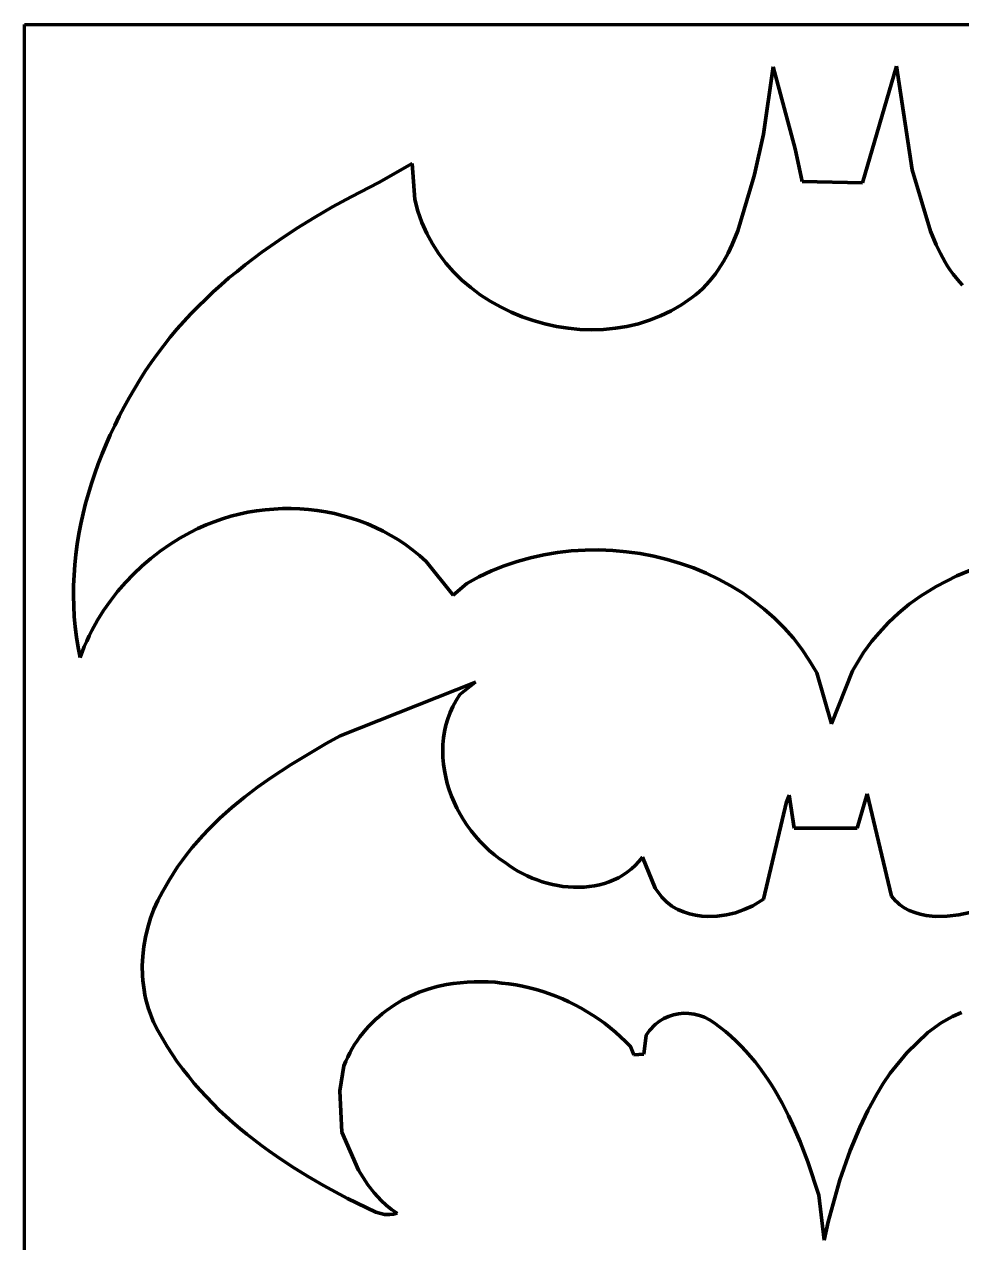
# Model space of a CAD drawing. Header units: millimetres. Extents: x 0 to 8.6, y 0 to 11.1.
# Drawn here: x 0 to 1.789, y 8.773 to 11.097 of the extents above; entities that cross this region are included whole.
import ezdxf

# ---------------------------------------------------------------- set-up
doc = ezdxf.new("R2010")
doc.units = ezdxf.units.MM
doc.layers.add('color#010101ff', color=7, linetype='CONTINUOUS', lineweight=100)
doc.layers.add('color#ffffffff', color=7, linetype='CONTINUOUS', lineweight=100)

msp = doc.modelspace()

# ---------------------------------------------------------------- linework, layer by layer
at = {"layer": 'color#010101ff'}
for p, q in [((1.4112, 10.8879), (1.4295, 11.0162)), ((1.4295, 11.0162), (1.4716, 10.86)), ((1.6003, 10.7952), (1.6652, 11.0174)), ((1.6652, 11.0174), (1.6949, 10.8196)), ((1.3938, 10.8107), (1.4112, 10.8879)), ((1.4716, 10.86), (1.485, 10.7977)), ((0.6767, 10.7958), (0.7403, 10.8315)), ((0.7403, 10.8315), (0.7452, 10.7632)), ((1.3914, 10.8019), (1.3938, 10.8107)), ((1.6949, 10.8196), (1.7301, 10.7028)), ((0.6236, 10.7683), (0.6767, 10.7958)), ((1.3619, 10.7035), (1.3914, 10.8019)), ((1.485, 10.7977), (1.6003, 10.7952)), ((0.5885, 10.749), (0.6236, 10.7683)), ((0.7452, 10.7632), (0.7511, 10.7407)), ((0.5538, 10.7289), (0.5885, 10.749)), ((0.7511, 10.7407), (0.7588, 10.719)), ((0.5197, 10.7078), (0.5538, 10.7289)), ((0.7588, 10.719), (0.7681, 10.6983)), ((0.4862, 10.6858), (0.5197, 10.7078)), ((0.7681, 10.6983), (0.7789, 10.6785)), ((1.3513, 10.6776), (1.3619, 10.7035)), ((1.7301, 10.7028), (1.7408, 10.6768)), ((0.4535, 10.6627), (0.4698, 10.6744)), ((0.4698, 10.6744), (0.4862, 10.6858)), ((0.7789, 10.6785), (0.7911, 10.6597)), ((1.3433, 10.6608), (1.3513, 10.6776)), ((1.7408, 10.6768), (1.7488, 10.66)), ((0.4216, 10.6386), (0.4374, 10.6508)), ((0.4374, 10.6508), (0.4535, 10.6627)), ((0.7911, 10.6597), (0.8047, 10.6419)), ((1.3246, 10.6291), (1.3344, 10.6446)), ((1.3344, 10.6446), (1.3433, 10.6608)), ((1.7488, 10.66), (1.7578, 10.6438)), ((0.3906, 10.6134), (0.406, 10.6261)), ((0.406, 10.6261), (0.4216, 10.6386)), ((0.8047, 10.6419), (0.8195, 10.6252)), ((0.8195, 10.6252), (0.8354, 10.6095)), ((1.3136, 10.6143), (1.3192, 10.6216)), ((1.3192, 10.6216), (1.3246, 10.6291)), ((1.7578, 10.6438), (1.7626, 10.6359)), ((1.7626, 10.6359), (1.7677, 10.6282)), ((1.7677, 10.6282), (1.7731, 10.6207)), ((1.7731, 10.6207), (1.7788, 10.6134)), ((0.3607, 10.587), (0.3755, 10.6003)), ((0.3755, 10.6003), (0.3906, 10.6134)), ((0.8354, 10.6095), (0.8524, 10.595)), ((1.295, 10.5936), (1.3015, 10.6003)), ((1.3015, 10.6003), (1.3077, 10.6072)), ((1.3077, 10.6072), (1.3136, 10.6143)), ((1.7788, 10.6134), (1.7849, 10.6063)), ((1.7849, 10.6063), (1.7912, 10.5994)), ((0.3462, 10.5733), (0.3607, 10.587)), ((0.8524, 10.595), (0.8704, 10.5815)), ((0.8704, 10.5815), (0.8893, 10.5692)), ((1.2545, 10.5622), (1.2734, 10.5753)), ((1.2734, 10.5753), (1.281, 10.5811)), ((1.281, 10.5811), (1.2882, 10.5873)), ((1.2882, 10.5873), (1.295, 10.5936)), ((0.3181, 10.545), (0.332, 10.5593)), ((0.332, 10.5593), (0.3462, 10.5733)), ((0.8893, 10.5692), (0.9089, 10.5581)), ((0.9089, 10.5581), (0.9293, 10.5482)), ((1.2349, 10.5508), (1.2545, 10.5622)), ((0.2913, 10.5155), (0.3045, 10.5304)), ((0.3045, 10.5304), (0.3181, 10.545)), ((0.9293, 10.5482), (0.9502, 10.5395)), ((0.9502, 10.5395), (0.9716, 10.532)), ((0.9716, 10.532), (0.9935, 10.5259)), ((1.1722, 10.5262), (1.1936, 10.5329)), ((1.1936, 10.5329), (1.2146, 10.5411)), ((1.2146, 10.5411), (1.2349, 10.5508)), ((0.2785, 10.5002), (0.2913, 10.5155)), ((0.9935, 10.5259), (1.0157, 10.5211)), ((1.0157, 10.5211), (1.0381, 10.5176)), ((1.0381, 10.5176), (1.0606, 10.5154)), ((1.0606, 10.5154), (1.0832, 10.5147)), ((1.0832, 10.5147), (1.1058, 10.5154)), ((1.1058, 10.5154), (1.1282, 10.5175)), ((1.1282, 10.5175), (1.1503, 10.5211)), ((1.1503, 10.5211), (1.1722, 10.5262)), ((0.2539, 10.4686), (0.266, 10.4846)), ((0.266, 10.4846), (0.2785, 10.5002)), ((0.2421, 10.4522), (0.2539, 10.4686)), ((0.2203, 10.419), (0.2309, 10.4355)), ((0.2309, 10.4355), (0.2421, 10.4522)), ((0.21, 10.4021), (0.2203, 10.419)), ((0.2001, 10.385), (0.21, 10.4021)), ((0.1813, 10.3501), (0.1906, 10.3677)), ((0.1906, 10.3677), (0.2001, 10.385)), ((0.1725, 10.3323), (0.1813, 10.3501)), ((0.164, 10.3143), (0.1725, 10.3323)), ((0.1483, 10.2777), (0.156, 10.2961)), ((0.156, 10.2961), (0.164, 10.3143)), ((0.1411, 10.2591), (0.1483, 10.2777)), ((0.1344, 10.2403), (0.1411, 10.2591)), ((0.1281, 10.2214), (0.1344, 10.2403)), ((0.117, 10.1833), (0.1223, 10.2024)), ((0.1223, 10.2024), (0.1281, 10.2214)), ((0.1121, 10.164), (0.117, 10.1833)), ((0.1079, 10.1446), (0.1121, 10.164)), ((0.3941, 10.1588), (0.3781, 10.1539)), ((0.4103, 10.1629), (0.3941, 10.1588)), ((0.4266, 10.1664), (0.4103, 10.1629)), ((0.443, 10.1691), (0.4266, 10.1664)), ((0.4595, 10.1713), (0.443, 10.1691)), ((0.4761, 10.1727), (0.4595, 10.1713)), ((0.4928, 10.1735), (0.4761, 10.1727)), ((0.5094, 10.1736), (0.4928, 10.1735)), ((0.526, 10.173), (0.5094, 10.1736)), ((0.5426, 10.1717), (0.526, 10.173)), ((0.5591, 10.1698), (0.5426, 10.1717)), ((0.5755, 10.1672), (0.5591, 10.1698)), ((0.5918, 10.164), (0.5755, 10.1672)), ((0.6079, 10.16), (0.5918, 10.164)), ((0.6239, 10.1554), (0.6079, 10.16)), ((0.1041, 10.1252), (0.1079, 10.1446)), ((0.3315, 10.1355), (0.3165, 10.128)), ((0.3468, 10.1423), (0.3315, 10.1355)), ((0.3623, 10.1485), (0.3468, 10.1423)), ((0.3781, 10.1539), (0.3623, 10.1485)), ((0.6396, 10.1502), (0.6239, 10.1554)), ((0.6551, 10.1442), (0.6396, 10.1502)), ((0.6703, 10.1376), (0.6551, 10.1442)), ((0.6852, 10.1303), (0.6703, 10.1376)), ((0.1009, 10.1056), (0.1041, 10.1252)), ((0.2969, 10.117), (0.2779, 10.1051)), ((0.3165, 10.128), (0.2969, 10.117)), ((0.6998, 10.1224), (0.6852, 10.1303)), ((0.7141, 10.1137), (0.6998, 10.1224)), ((0.728, 10.1045), (0.7141, 10.1137)), ((0.0983, 10.086), (0.1009, 10.1056)), ((0.2595, 10.0923), (0.2417, 10.0786)), ((0.2779, 10.1051), (0.2595, 10.0923)), ((0.7415, 10.0945), (0.728, 10.1045)), ((0.7545, 10.0839), (0.7415, 10.0945)), ((1.0178, 10.0897), (0.9919, 10.0854)), ((1.044, 10.0927), (1.0178, 10.0897)), ((1.0704, 10.0943), (1.044, 10.0927)), ((1.0968, 10.0946), (1.0704, 10.0943)), ((1.1232, 10.0936), (1.0968, 10.0946)), ((1.1495, 10.0912), (1.1232, 10.0936)), ((1.1757, 10.0876), (1.1495, 10.0912)), ((1.2017, 10.0827), (1.1757, 10.0876)), ((0.0948, 10.0467), (0.0962, 10.0664)), ((0.0962, 10.0664), (0.0983, 10.086)), ((0.2246, 10.064), (0.2083, 10.0486)), ((0.2417, 10.0786), (0.2246, 10.064)), ((0.7671, 10.0726), (0.7545, 10.0839)), ((0.8183, 10.0085), (0.7671, 10.0726)), ((0.916, 10.0643), (0.8917, 10.0545)), ((0.9409, 10.0727), (0.916, 10.0643)), ((0.9662, 10.0797), (0.9409, 10.0727)), ((0.9919, 10.0854), (0.9662, 10.0797)), ((1.2273, 10.0764), (1.2017, 10.0827)), ((1.2526, 10.0689), (1.2273, 10.0764)), ((1.2774, 10.0602), (1.2526, 10.0689)), ((1.8451, 10.0721), (1.7798, 10.0453)), ((0.0939, 10.027), (0.0948, 10.0467)), ((0.2083, 10.0486), (0.1928, 10.0324)), ((0.8679, 10.0433), (0.8448, 10.0306)), ((0.8917, 10.0545), (0.8679, 10.0433)), ((1.3017, 10.0502), (1.2774, 10.0602)), ((1.3254, 10.0389), (1.3017, 10.0502)), ((1.7798, 10.0453), (1.7405, 10.0249)), ((0.0937, 10.0073), (0.0939, 10.027)), ((0.1928, 10.0324), (0.1781, 10.0154)), ((0.8448, 10.0306), (0.8183, 10.0085)), ((1.3484, 10.0264), (1.3254, 10.0389)), ((1.3707, 10.0127), (1.3484, 10.0264)), ((1.7405, 10.0249), (1.7106, 10.0063)), ((0.0942, 9.9875), (0.0937, 10.0073)), ((0.1643, 9.9978), (0.1514, 9.9794)), ((0.1781, 10.0154), (0.1643, 9.9978)), ((1.3921, 9.9978), (1.3707, 10.0127)), ((1.4126, 9.9817), (1.3921, 9.9978)), ((1.7106, 10.0063), (1.6891, 9.9909)), ((0.0952, 9.9678), (0.0942, 9.9875)), ((0.1514, 9.9794), (0.1396, 9.9604)), ((1.4322, 9.9644), (1.4126, 9.9817)), ((1.6687, 9.9741), (1.6495, 9.9559)), ((1.6891, 9.9909), (1.6687, 9.9741)), ((0.097, 9.9481), (0.0952, 9.9678)), ((0.0995, 9.9285), (0.097, 9.9481)), ((0.1396, 9.9604), (0.1287, 9.9408)), ((1.4507, 9.9458), (1.4322, 9.9644)), ((1.6495, 9.9559), (1.6374, 9.943)), ((0.1026, 9.9088), (0.0995, 9.9285)), ((0.1237, 9.9308), (0.119, 9.9206)), ((0.1287, 9.9408), (0.1237, 9.9308)), ((1.4681, 9.9262), (1.4507, 9.9458)), ((1.4842, 9.9053), (1.4681, 9.9262)), ((1.6316, 9.9362), (1.6179, 9.9209)), ((1.6374, 9.943), (1.6316, 9.9362)), ((0.1065, 9.8893), (0.1026, 9.9088)), ((0.1145, 9.9103), (0.1104, 9.8999)), ((0.119, 9.9206), (0.1145, 9.9103)), ((1.4991, 9.8833), (1.4842, 9.9053)), ((1.6179, 9.9209), (1.6017, 9.8991)), ((0.1104, 9.8999), (0.1065, 9.8893)), ((1.5127, 9.8601), (1.4991, 9.8833)), ((1.6017, 9.8991), (1.581, 9.8641)), ((1.5408, 9.7629), (1.5127, 9.8601)), ((1.581, 9.8641), (1.5408, 9.7629)), ((0.6028, 9.7402), (0.8613, 9.8422)), ((0.8613, 9.8422), (0.8312, 9.8189)), ((0.8242, 9.8077), (0.8181, 9.7962)), ((0.8312, 9.8189), (0.8242, 9.8077)), ((0.8128, 9.7845), (0.8084, 9.7726)), ((0.8181, 9.7962), (0.8128, 9.7845)), ((0.8084, 9.7726), (0.8049, 9.7605)), ((0.576, 9.7252), (0.6028, 9.7402)), ((0.8021, 9.7483), (0.8002, 9.736)), ((0.8049, 9.7605), (0.8021, 9.7483)), ((0.5094, 9.6855), (0.576, 9.7252)), ((0.7991, 9.7236), (0.7987, 9.7111)), ((0.8002, 9.736), (0.7991, 9.7236)), ((0.7987, 9.7111), (0.799, 9.6987)), ((0.799, 9.6987), (0.8001, 9.6862)), ((0.4704, 9.6599), (0.5094, 9.6855)), ((0.8001, 9.6862), (0.8019, 9.6738)), ((0.8019, 9.6738), (0.8043, 9.6614)), ((0.445, 9.6419), (0.4704, 9.6599)), ((0.8043, 9.6614), (0.8074, 9.6492)), ((0.8074, 9.6492), (0.8111, 9.6371)), ((0.3964, 9.6035), (0.4203, 9.6231)), ((0.4203, 9.6231), (0.445, 9.6419)), ((0.8111, 9.6371), (0.8154, 9.6251)), ((0.8154, 9.6251), (0.8203, 9.6134)), ((1.4547, 9.6138), (1.4598, 9.627)), ((1.4598, 9.627), (1.4693, 9.5641)), ((1.5901, 9.5641), (1.609, 9.6294)), ((1.609, 9.6294), (1.6554, 9.4342)), ((0.3848, 9.5933), (0.3964, 9.6035)), ((0.8203, 9.6134), (0.8258, 9.6018)), ((0.8258, 9.6018), (0.8318, 9.5906)), ((1.4108, 9.4283), (1.4547, 9.6138)), ((0.3622, 9.5722), (0.3734, 9.5829)), ((0.3734, 9.5829), (0.3848, 9.5933)), ((0.8318, 9.5906), (0.8384, 9.5796)), ((0.8384, 9.5796), (0.8455, 9.5689)), ((0.3408, 9.5501), (0.3513, 9.5613)), ((0.3513, 9.5613), (0.3622, 9.5722)), ((0.8455, 9.5689), (0.853, 9.5585)), ((0.853, 9.5585), (0.861, 9.5486)), ((1.4693, 9.5641), (1.5901, 9.5641)), ((0.3205, 9.5269), (0.3305, 9.5387)), ((0.3305, 9.5387), (0.3408, 9.5501)), ((0.861, 9.5486), (0.8695, 9.539)), ((0.8695, 9.539), (0.8783, 9.5299)), ((0.8783, 9.5299), (0.8876, 9.5212)), ((0.3016, 9.5026), (0.3108, 9.5149)), ((0.3108, 9.5149), (0.3205, 9.5269)), ((0.8876, 9.5212), (0.8973, 9.5131)), ((0.8973, 9.5131), (0.9073, 9.5054)), ((0.9073, 9.5054), (0.9176, 9.4984)), ((1.1733, 9.5004), (1.1798, 9.5087)), ((1.1798, 9.5087), (1.2044, 9.4492)), ((0.2841, 9.477), (0.2926, 9.4899)), ((0.2926, 9.4899), (0.3016, 9.5026)), ((0.9176, 9.4984), (0.9254, 9.4926)), ((0.9254, 9.4926), (0.9336, 9.4872)), ((0.9336, 9.4872), (0.9421, 9.482)), ((0.9421, 9.482), (0.9509, 9.4773)), ((1.151, 9.4799), (1.1588, 9.4861)), ((1.1588, 9.4861), (1.1662, 9.4929)), ((1.1662, 9.4929), (1.1733, 9.5004)), ((0.2681, 9.4501), (0.2759, 9.4637)), ((0.2759, 9.4637), (0.2841, 9.477)), ((0.9509, 9.4773), (0.96, 9.4728)), ((0.96, 9.4728), (0.9693, 9.4688)), ((0.9693, 9.4688), (0.9788, 9.4651)), ((0.9788, 9.4651), (0.9884, 9.4618)), ((0.9884, 9.4618), (0.9982, 9.4589)), ((0.9982, 9.4589), (1.0082, 9.4565)), ((1.1073, 9.4583), (1.1165, 9.4614)), ((1.1165, 9.4614), (1.1256, 9.4651)), ((1.1256, 9.4651), (1.1344, 9.4694)), ((1.1344, 9.4694), (1.1428, 9.4743)), ((1.1428, 9.4743), (1.151, 9.4799)), ((0.2549, 9.426), (0.2635, 9.4422)), ((0.2635, 9.4422), (0.2681, 9.4501)), ((1.0082, 9.4565), (1.0182, 9.4545)), ((1.0182, 9.4545), (1.0282, 9.4529)), ((1.0282, 9.4529), (1.0383, 9.4518)), ((1.0383, 9.4518), (1.0484, 9.4512)), ((1.0484, 9.4512), (1.0585, 9.4511)), ((1.0585, 9.4511), (1.0685, 9.4514)), ((1.0685, 9.4514), (1.0784, 9.4523)), ((1.0784, 9.4523), (1.0882, 9.4538)), ((1.0882, 9.4538), (1.0978, 9.4557)), ((1.0978, 9.4557), (1.1073, 9.4583)), ((1.2044, 9.4492), (1.217, 9.4321)), ((0.2474, 9.4092), (0.2549, 9.426)), ((1.217, 9.4321), (1.226, 9.4231)), ((1.226, 9.4231), (1.2361, 9.4153)), ((1.2361, 9.4153), (1.2436, 9.4108)), ((1.3744, 9.4085), (1.3906, 9.416)), ((1.3906, 9.416), (1.4059, 9.425)), ((1.4059, 9.425), (1.4108, 9.4283)), ((1.6554, 9.4342), (1.6589, 9.4297)), ((1.6589, 9.4297), (1.6627, 9.4256)), ((1.6627, 9.4256), (1.6666, 9.4218)), ((1.6666, 9.4218), (1.6708, 9.4182)), ((1.6708, 9.4182), (1.6752, 9.415)), ((1.6752, 9.415), (1.6798, 9.412)), ((0.2355, 9.3742), (0.2409, 9.3919)), ((0.2409, 9.3919), (0.2474, 9.4092)), ((1.2436, 9.4108), (1.2476, 9.4089)), ((1.2476, 9.4089), (1.2586, 9.4042)), ((1.2586, 9.4042), (1.2699, 9.4005)), ((1.2699, 9.4005), (1.2814, 9.3978)), ((1.2814, 9.3978), (1.2931, 9.3961)), ((1.2931, 9.3961), (1.3049, 9.3953)), ((1.3049, 9.3953), (1.3226, 9.3958)), ((1.3226, 9.3958), (1.3402, 9.3983)), ((1.3402, 9.3983), (1.3575, 9.4025)), ((1.3575, 9.4025), (1.3744, 9.4085)), ((1.6798, 9.412), (1.6894, 9.4069)), ((1.6894, 9.4069), (1.6997, 9.4027)), ((1.6997, 9.4027), (1.7104, 9.3996)), ((1.7104, 9.3996), (1.7215, 9.3973)), ((1.7215, 9.3973), (1.7386, 9.3955)), ((1.7386, 9.3955), (1.7616, 9.3957)), ((1.7616, 9.3957), (1.784, 9.3984)), ((1.784, 9.3984), (1.8051, 9.4033)), ((0.2312, 9.3562), (0.2355, 9.3742)), ((0.228, 9.3379), (0.2312, 9.3562)), ((0.2252, 9.3011), (0.2261, 9.3195)), ((0.2261, 9.3195), (0.228, 9.3379)), ((0.2256, 9.2826), (0.2252, 9.3011)), ((0.2263, 9.2735), (0.2256, 9.2826)), ((0.2273, 9.2643), (0.2263, 9.2735)), ((0.2286, 9.2552), (0.2273, 9.2643)), ((0.2302, 9.2461), (0.2286, 9.2552)), ((0.7539, 9.2509), (0.7373, 9.2437)), ((0.7709, 9.2569), (0.7539, 9.2509)), ((0.7882, 9.2618), (0.7709, 9.2569)), ((0.8058, 9.2655), (0.7882, 9.2618)), ((0.8189, 9.2675), (0.8058, 9.2655)), ((0.8321, 9.269), (0.8189, 9.2675)), ((0.8454, 9.2701), (0.8321, 9.269)), ((0.8587, 9.2707), (0.8454, 9.2701)), ((0.872, 9.2709), (0.8587, 9.2707)), ((0.8852, 9.2705), (0.872, 9.2709)), ((0.8985, 9.2698), (0.8852, 9.2705)), ((0.9117, 9.2685), (0.8985, 9.2698)), ((0.9249, 9.2669), (0.9117, 9.2685)), ((0.9381, 9.2647), (0.9249, 9.2669)), ((0.9511, 9.2622), (0.9381, 9.2647)), ((0.9641, 9.2592), (0.9511, 9.2622)), ((0.9769, 9.2558), (0.9641, 9.2592)), ((0.9897, 9.252), (0.9769, 9.2558)), ((1.0023, 9.2477), (0.9897, 9.252)), ((0.2321, 9.2372), (0.2302, 9.2461)), ((0.2344, 9.2283), (0.2321, 9.2372)), ((0.237, 9.2195), (0.2344, 9.2283)), ((0.7059, 9.2263), (0.6911, 9.2161)), ((0.7213, 9.2356), (0.7059, 9.2263)), ((0.7373, 9.2437), (0.7213, 9.2356)), ((1.0148, 9.2431), (1.0023, 9.2477)), ((1.0271, 9.238), (1.0148, 9.2431)), ((1.0392, 9.2326), (1.0271, 9.238)), ((1.0511, 9.2267), (1.0392, 9.2326)), ((1.0629, 9.2205), (1.0511, 9.2267)), ((0.2399, 9.2107), (0.237, 9.2195)), ((0.2432, 9.2021), (0.2399, 9.2107)), ((0.6771, 9.2049), (0.6704, 9.199)), ((0.684, 9.2106), (0.6771, 9.2049)), ((0.6911, 9.2161), (0.684, 9.2106)), ((1.0744, 9.2138), (1.0629, 9.2205)), ((1.0857, 9.2068), (1.0744, 9.2138)), ((1.0967, 9.1994), (1.0857, 9.2068)), ((1.23, 9.2048), (1.221, 9.2006)), ((1.2394, 9.2078), (1.23, 9.2048)), ((1.249, 9.2098), (1.2394, 9.2078)), ((1.2589, 9.2107), (1.249, 9.2098)), ((1.2688, 9.2105), (1.2589, 9.2107)), ((1.2787, 9.2091), (1.2688, 9.2105)), ((1.2886, 9.2067), (1.2787, 9.2091)), ((1.2983, 9.2031), (1.2886, 9.2067)), ((1.3077, 9.1984), (1.2983, 9.2031)), ((1.772, 9.2047), (1.7503, 9.1924)), ((1.7893, 9.2124), (1.772, 9.2047)), ((0.2468, 9.1936), (0.2432, 9.2021)), ((0.2549, 9.1779), (0.2468, 9.1936)), ((0.6577, 9.1864), (0.6517, 9.1797)), ((0.6639, 9.1928), (0.6577, 9.1864)), ((0.6704, 9.199), (0.6639, 9.1928)), ((1.1075, 9.1916), (1.0967, 9.1994)), ((1.118, 9.1835), (1.1075, 9.1916)), ((1.1282, 9.175), (1.118, 9.1835)), ((1.197, 9.1817), (1.1935, 9.1777)), ((1.2006, 9.1856), (1.197, 9.1817)), ((1.2044, 9.1891), (1.2006, 9.1856)), ((1.2125, 9.1954), (1.2044, 9.1891)), ((1.221, 9.2006), (1.2125, 9.1954)), ((1.3169, 9.1925), (1.3077, 9.1984)), ((1.3279, 9.1843), (1.3169, 9.1925)), ((1.3386, 9.1757), (1.3279, 9.1843)), ((1.7503, 9.1924), (1.725, 9.1742)), ((0.2635, 9.1625), (0.2549, 9.1779)), ((0.2726, 9.1475), (0.2635, 9.1625)), ((0.6352, 9.1585), (0.6303, 9.151)), ((0.6405, 9.1658), (0.6352, 9.1585)), ((0.6459, 9.1729), (0.6405, 9.1658)), ((0.6517, 9.1797), (0.6459, 9.1729)), ((1.1381, 9.1661), (1.1282, 9.175)), ((1.1477, 9.1569), (1.1381, 9.1661)), ((1.157, 9.1473), (1.1477, 9.1569)), ((1.1872, 9.1687), (1.1829, 9.1327)), ((1.1903, 9.1733), (1.1872, 9.1687)), ((1.1935, 9.1777), (1.1903, 9.1733)), ((1.3488, 9.1669), (1.3386, 9.1757)), ((1.3588, 9.1576), (1.3488, 9.1669)), ((1.3683, 9.1481), (1.3588, 9.1576)), ((1.725, 9.1742), (1.6844, 9.1352)), ((0.2821, 9.1328), (0.2726, 9.1475)), ((0.6213, 9.1354), (0.6173, 9.1273)), ((0.6257, 9.1433), (0.6213, 9.1354)), ((0.6303, 9.151), (0.6257, 9.1433)), ((1.1637, 9.1312), (1.157, 9.1473)), ((1.3775, 9.1383), (1.3683, 9.1481)), ((1.3864, 9.1283), (1.3775, 9.1383)), ((1.6844, 9.1352), (1.6528, 9.0964)), ((0.292, 9.1184), (0.2821, 9.1328)), ((0.3023, 9.1043), (0.292, 9.1184)), ((0.6102, 9.1106), (0.6025, 9.063)), ((0.6136, 9.1191), (0.6102, 9.1106)), ((0.6173, 9.1273), (0.6136, 9.1191)), ((1.1829, 9.1327), (1.1637, 9.1312)), ((1.395, 9.1179), (1.3864, 9.1283)), ((1.4032, 9.1073), (1.395, 9.1179)), ((0.3131, 9.0905), (0.3023, 9.1043)), ((0.3242, 9.0771), (0.3131, 9.0905)), ((1.4111, 9.0965), (1.4032, 9.1073)), ((1.4188, 9.0855), (1.4111, 9.0965)), ((1.6528, 9.0964), (1.6396, 9.0765)), ((0.3356, 9.0639), (0.3242, 9.0771)), ((0.3475, 9.0511), (0.3356, 9.0639)), ((1.4261, 9.0742), (1.4188, 9.0855)), ((1.4332, 9.0627), (1.4261, 9.0742)), ((1.6396, 9.0765), (1.6273, 9.0562)), ((0.3596, 9.0385), (0.3475, 9.0511)), ((0.6025, 9.063), (0.6059, 8.9839)), ((1.4466, 9.0393), (1.4332, 9.0627)), ((1.6273, 9.0562), (1.6102, 9.025)), ((0.3721, 9.0262), (0.3596, 9.0385)), ((0.3849, 9.0143), (0.3721, 9.0262)), ((1.4589, 9.0152), (1.4466, 9.0393)), ((1.6102, 9.025), (1.5947, 8.9929)), ((0.3979, 9.0026), (0.3849, 9.0143)), ((0.4112, 8.9911), (0.3979, 9.0026)), ((1.4704, 8.9906), (1.4589, 9.0152)), ((0.4248, 8.98), (0.4112, 8.9911)), ((0.4386, 8.9691), (0.4248, 8.98)), ((0.6059, 8.9839), (0.6381, 8.9117)), ((1.481, 8.9656), (1.4704, 8.9906)), ((1.5947, 8.9929), (1.5763, 8.9491)), ((0.4526, 8.9585), (0.4386, 8.9691)), ((0.4669, 8.9481), (0.4526, 8.9585)), ((0.4813, 8.938), (0.4669, 8.9481)), ((1.4955, 8.9276), (1.481, 8.9656)), ((1.5763, 8.9491), (1.5567, 8.8929)), ((0.5106, 8.9185), (0.4813, 8.938)), ((1.5165, 8.8636), (1.4955, 8.9276)), ((0.5405, 8.8999), (0.5106, 8.9185)), ((0.6381, 8.9117), (0.6556, 8.8838)), ((0.5708, 8.8822), (0.5405, 8.8999)), ((0.6168, 8.8574), (0.5708, 8.8822)), ((0.6556, 8.8838), (0.6676, 8.8683)), ((1.5567, 8.8929), (1.5347, 8.8126)), ((0.6707, 8.8313), (0.6168, 8.8574)), ((0.6676, 8.8683), (0.6809, 8.8539)), ((1.5268, 8.7779), (1.5165, 8.8636)), ((0.6873, 8.8272), (0.6707, 8.8313)), ((0.6809, 8.8539), (0.6905, 8.845)), ((0.6905, 8.845), (0.7008, 8.8367)), ((0.7008, 8.8367), (0.7117, 8.8292)), ((0.6976, 8.8267), (0.6873, 8.8272)), ((0.7046, 8.8275), (0.6976, 8.8267)), ((0.7117, 8.8292), (0.7046, 8.8275)), ((1.5347, 8.8126), (1.5268, 8.7779))]:
    msp.add_line(p, q, dxfattribs=at)
at = {"layer": 'color#ffffffff'}
for p, q in [((0, 11.0972), (8.5833, 11.0972)), ((0, 0), (0, 11.0972)), ((1.4295, 11.0162), (1.4112, 10.8879)), ((1.4716, 10.86), (1.4295, 11.0162)), ((1.6652, 11.0174), (1.6003, 10.7952)), ((1.6949, 10.8196), (1.6652, 11.0174)), ((1.4112, 10.8879), (1.3938, 10.8107)), ((1.485, 10.7977), (1.4716, 10.86)), ((0.7403, 10.8315), (0.6767, 10.7958)), ((0.7452, 10.7632), (0.7403, 10.8315)), ((1.3938, 10.8107), (1.3914, 10.8019)), ((1.7301, 10.7028), (1.6949, 10.8196)), ((0.6767, 10.7958), (0.6236, 10.7683)), ((1.3914, 10.8019), (1.3619, 10.7035)), ((1.6003, 10.7952), (1.485, 10.7977)), ((0.6236, 10.7683), (0.5885, 10.749)), ((0.7511, 10.7407), (0.7452, 10.7632)), ((0.5885, 10.749), (0.5538, 10.7289)), ((0.7588, 10.719), (0.7511, 10.7407)), ((0.5538, 10.7289), (0.5197, 10.7078)), ((0.7681, 10.6983), (0.7588, 10.719)), ((0.5197, 10.7078), (0.4862, 10.6858)), ((0.7789, 10.6785), (0.7681, 10.6983)), ((1.3619, 10.7035), (1.3513, 10.6776)), ((1.7408, 10.6768), (1.7301, 10.7028)), ((0.4698, 10.6744), (0.4535, 10.6627)), ((0.4862, 10.6858), (0.4698, 10.6744)), ((0.7911, 10.6597), (0.7789, 10.6785)), ((1.3513, 10.6776), (1.3433, 10.6608)), ((1.7488, 10.66), (1.7408, 10.6768)), ((0.4374, 10.6508), (0.4216, 10.6386)), ((0.4535, 10.6627), (0.4374, 10.6508)), ((0.8047, 10.6419), (0.7911, 10.6597)), ((1.3344, 10.6446), (1.3246, 10.6291)), ((1.3433, 10.6608), (1.3344, 10.6446)), ((1.7578, 10.6438), (1.7488, 10.66)), ((0.406, 10.6261), (0.3906, 10.6134)), ((0.4216, 10.6386), (0.406, 10.6261)), ((0.8195, 10.6252), (0.8047, 10.6419)), ((0.8354, 10.6095), (0.8195, 10.6252)), ((1.3192, 10.6216), (1.3136, 10.6143)), ((1.3246, 10.6291), (1.3192, 10.6216)), ((1.7626, 10.6359), (1.7578, 10.6438)), ((1.7677, 10.6282), (1.7626, 10.6359)), ((1.7731, 10.6207), (1.7677, 10.6282)), ((1.7788, 10.6134), (1.7731, 10.6207)), ((0.3755, 10.6003), (0.3607, 10.587)), ((0.3906, 10.6134), (0.3755, 10.6003)), ((0.8524, 10.595), (0.8354, 10.6095)), ((1.3015, 10.6003), (1.295, 10.5936)), ((1.3077, 10.6072), (1.3015, 10.6003)), ((1.3136, 10.6143), (1.3077, 10.6072)), ((1.7849, 10.6063), (1.7788, 10.6134)), ((1.7912, 10.5994), (1.7849, 10.6063)), ((0.3607, 10.587), (0.3462, 10.5733)), ((0.8704, 10.5815), (0.8524, 10.595)), ((0.8893, 10.5692), (0.8704, 10.5815)), ((1.2734, 10.5753), (1.2545, 10.5622)), ((1.281, 10.5811), (1.2734, 10.5753)), ((1.2882, 10.5873), (1.281, 10.5811)), ((1.295, 10.5936), (1.2882, 10.5873)), ((0.332, 10.5593), (0.3181, 10.545)), ((0.3462, 10.5733), (0.332, 10.5593)), ((0.9089, 10.5581), (0.8893, 10.5692)), ((0.9293, 10.5482), (0.9089, 10.5581)), ((1.2545, 10.5622), (1.2349, 10.5508)), ((0.3045, 10.5304), (0.2913, 10.5155)), ((0.3181, 10.545), (0.3045, 10.5304)), ((0.9502, 10.5395), (0.9293, 10.5482)), ((0.9716, 10.532), (0.9502, 10.5395)), ((0.9935, 10.5259), (0.9716, 10.532)), ((1.1936, 10.5329), (1.1722, 10.5262)), ((1.2146, 10.5411), (1.1936, 10.5329)), ((1.2349, 10.5508), (1.2146, 10.5411)), ((0.2913, 10.5155), (0.2785, 10.5002)), ((1.0157, 10.5211), (0.9935, 10.5259)), ((1.0381, 10.5176), (1.0157, 10.5211)), ((1.0606, 10.5154), (1.0381, 10.5176)), ((1.0832, 10.5147), (1.0606, 10.5154)), ((1.1058, 10.5154), (1.0832, 10.5147)), ((1.1282, 10.5175), (1.1058, 10.5154)), ((1.1503, 10.5211), (1.1282, 10.5175)), ((1.1722, 10.5262), (1.1503, 10.5211)), ((0.266, 10.4846), (0.2539, 10.4686)), ((0.2785, 10.5002), (0.266, 10.4846)), ((0.2539, 10.4686), (0.2421, 10.4522)), ((0.2309, 10.4355), (0.2203, 10.419)), ((0.2421, 10.4522), (0.2309, 10.4355)), ((0.2203, 10.419), (0.21, 10.4021)), ((0.21, 10.4021), (0.2001, 10.385)), ((0.1906, 10.3677), (0.1813, 10.3501)), ((0.2001, 10.385), (0.1906, 10.3677)), ((0.1813, 10.3501), (0.1725, 10.3323)), ((0.1725, 10.3323), (0.164, 10.3143)), ((0.156, 10.2961), (0.1483, 10.2777)), ((0.164, 10.3143), (0.156, 10.2961)), ((0.1483, 10.2777), (0.1411, 10.2591)), ((0.1411, 10.2591), (0.1344, 10.2403)), ((0.1344, 10.2403), (0.1281, 10.2214)), ((0.1223, 10.2024), (0.117, 10.1833)), ((0.1281, 10.2214), (0.1223, 10.2024)), ((0.117, 10.1833), (0.1121, 10.164)), ((0.1121, 10.164), (0.1079, 10.1446)), ((0.3781, 10.1539), (0.3941, 10.1588)), ((0.3941, 10.1588), (0.4103, 10.1629)), ((0.4103, 10.1629), (0.4266, 10.1664)), ((0.4266, 10.1664), (0.443, 10.1691)), ((0.443, 10.1691), (0.4595, 10.1713)), ((0.4595, 10.1713), (0.4761, 10.1727)), ((0.4761, 10.1727), (0.4928, 10.1735)), ((0.4928, 10.1735), (0.5094, 10.1736)), ((0.5094, 10.1736), (0.526, 10.173)), ((0.526, 10.173), (0.5426, 10.1717)), ((0.5426, 10.1717), (0.5591, 10.1698)), ((0.5591, 10.1698), (0.5755, 10.1672)), ((0.5755, 10.1672), (0.5918, 10.164)), ((0.5918, 10.164), (0.6079, 10.16)), ((0.6079, 10.16), (0.6239, 10.1554)), ((0.1079, 10.1446), (0.1041, 10.1252)), ((0.3165, 10.128), (0.3315, 10.1355)), ((0.3315, 10.1355), (0.3468, 10.1423)), ((0.3468, 10.1423), (0.3623, 10.1485)), ((0.3623, 10.1485), (0.3781, 10.1539)), ((0.6239, 10.1554), (0.6396, 10.1502)), ((0.6396, 10.1502), (0.6551, 10.1442)), ((0.6551, 10.1442), (0.6703, 10.1376)), ((0.6703, 10.1376), (0.6852, 10.1303)), ((0.1041, 10.1252), (0.1009, 10.1056)), ((0.2779, 10.1051), (0.2969, 10.117)), ((0.2969, 10.117), (0.3165, 10.128)), ((0.6852, 10.1303), (0.6998, 10.1224)), ((0.6998, 10.1224), (0.7141, 10.1137)), ((0.7141, 10.1137), (0.728, 10.1045)), ((0.1009, 10.1056), (0.0983, 10.086)), ((0.2417, 10.0786), (0.2595, 10.0923)), ((0.2595, 10.0923), (0.2779, 10.1051)), ((0.728, 10.1045), (0.7415, 10.0945)), ((0.7415, 10.0945), (0.7545, 10.0839)), ((0.9919, 10.0854), (1.0178, 10.0897)), ((1.0178, 10.0897), (1.044, 10.0927)), ((1.044, 10.0927), (1.0704, 10.0943)), ((1.0704, 10.0943), (1.0968, 10.0946)), ((1.0968, 10.0946), (1.1232, 10.0936)), ((1.1232, 10.0936), (1.1495, 10.0912)), ((1.1495, 10.0912), (1.1757, 10.0876)), ((1.1757, 10.0876), (1.2017, 10.0827)), ((0.0962, 10.0664), (0.0948, 10.0467)), ((0.0983, 10.086), (0.0962, 10.0664)), ((0.2083, 10.0486), (0.2246, 10.064)), ((0.2246, 10.064), (0.2417, 10.0786)), ((0.7545, 10.0839), (0.7671, 10.0726)), ((0.7671, 10.0726), (0.8183, 10.0085)), ((0.8917, 10.0545), (0.916, 10.0643)), ((0.916, 10.0643), (0.9409, 10.0727)), ((0.9409, 10.0727), (0.9662, 10.0797)), ((0.9662, 10.0797), (0.9919, 10.0854)), ((1.2017, 10.0827), (1.2273, 10.0764)), ((1.2273, 10.0764), (1.2526, 10.0689)), ((1.2526, 10.0689), (1.2774, 10.0602)), ((1.7798, 10.0453), (1.8451, 10.0721)), ((0.0948, 10.0467), (0.0939, 10.027)), ((0.1928, 10.0324), (0.2083, 10.0486)), ((0.8448, 10.0306), (0.8679, 10.0433)), ((0.8679, 10.0433), (0.8917, 10.0545)), ((1.2774, 10.0602), (1.3017, 10.0502)), ((1.3017, 10.0502), (1.3254, 10.0389)), ((1.7405, 10.0249), (1.7798, 10.0453)), ((0.0939, 10.027), (0.0937, 10.0073)), ((0.1781, 10.0154), (0.1928, 10.0324)), ((0.8183, 10.0085), (0.8448, 10.0306)), ((1.3254, 10.0389), (1.3484, 10.0264)), ((1.3484, 10.0264), (1.3707, 10.0127)), ((1.7106, 10.0063), (1.7405, 10.0249)), ((0.0937, 10.0073), (0.0942, 9.9875)), ((0.1514, 9.9794), (0.1643, 9.9978)), ((0.1643, 9.9978), (0.1781, 10.0154)), ((1.3707, 10.0127), (1.3921, 9.9978)), ((1.3921, 9.9978), (1.4126, 9.9817)), ((1.6891, 9.9909), (1.7106, 10.0063)), ((0.0942, 9.9875), (0.0952, 9.9678)), ((0.1396, 9.9604), (0.1514, 9.9794)), ((1.4126, 9.9817), (1.4322, 9.9644)), ((1.6495, 9.9559), (1.6687, 9.9741)), ((1.6687, 9.9741), (1.6891, 9.9909)), ((0.0952, 9.9678), (0.097, 9.9481)), ((0.097, 9.9481), (0.0995, 9.9285)), ((0.1287, 9.9408), (0.1396, 9.9604)), ((1.4322, 9.9644), (1.4507, 9.9458)), ((1.6374, 9.943), (1.6495, 9.9559)), ((0.0995, 9.9285), (0.1026, 9.9088)), ((0.119, 9.9206), (0.1237, 9.9308)), ((0.1237, 9.9308), (0.1287, 9.9408)), ((1.4507, 9.9458), (1.4681, 9.9262)), ((1.4681, 9.9262), (1.4842, 9.9053)), ((1.6179, 9.9209), (1.6316, 9.9362)), ((1.6316, 9.9362), (1.6374, 9.943)), ((0.1026, 9.9088), (0.1065, 9.8893)), ((0.1104, 9.8999), (0.1145, 9.9103)), ((0.1145, 9.9103), (0.119, 9.9206)), ((1.4842, 9.9053), (1.4991, 9.8833)), ((1.6017, 9.8991), (1.6179, 9.9209)), ((0.1065, 9.8893), (0.1104, 9.8999)), ((1.4991, 9.8833), (1.5127, 9.8601)), ((1.581, 9.8641), (1.6017, 9.8991)), ((1.5127, 9.8601), (1.5408, 9.7629)), ((1.5408, 9.7629), (1.581, 9.8641)), ((0.8613, 9.8422), (0.6028, 9.7402)), ((0.8312, 9.8189), (0.8613, 9.8422)), ((0.8181, 9.7962), (0.8242, 9.8077)), ((0.8242, 9.8077), (0.8312, 9.8189)), ((0.8084, 9.7726), (0.8128, 9.7845)), ((0.8128, 9.7845), (0.8181, 9.7962)), ((0.8049, 9.7605), (0.8084, 9.7726)), ((0.6028, 9.7402), (0.576, 9.7252)), ((0.8002, 9.736), (0.8021, 9.7483)), ((0.8021, 9.7483), (0.8049, 9.7605)), ((0.576, 9.7252), (0.5094, 9.6855)), ((0.7987, 9.7111), (0.7991, 9.7236)), ((0.7991, 9.7236), (0.8002, 9.736)), ((0.799, 9.6987), (0.7987, 9.7111)), ((0.8001, 9.6862), (0.799, 9.6987)), ((0.5094, 9.6855), (0.4704, 9.6599)), ((0.8019, 9.6738), (0.8001, 9.6862)), ((0.8043, 9.6614), (0.8019, 9.6738)), ((0.4704, 9.6599), (0.445, 9.6419)), ((0.8074, 9.6492), (0.8043, 9.6614)), ((0.8111, 9.6371), (0.8074, 9.6492)), ((0.4203, 9.6231), (0.3964, 9.6035)), ((0.445, 9.6419), (0.4203, 9.6231)), ((0.8154, 9.6251), (0.8111, 9.6371)), ((0.8203, 9.6134), (0.8154, 9.6251)), ((1.4598, 9.627), (1.4547, 9.6138)), ((1.4693, 9.5641), (1.4598, 9.627)), ((1.609, 9.6294), (1.5901, 9.5641)), ((1.6554, 9.4342), (1.609, 9.6294)), ((0.3964, 9.6035), (0.3848, 9.5933)), ((0.8258, 9.6018), (0.8203, 9.6134)), ((0.8318, 9.5906), (0.8258, 9.6018)), ((1.4547, 9.6138), (1.4108, 9.4283)), ((0.3734, 9.5829), (0.3622, 9.5722)), ((0.3848, 9.5933), (0.3734, 9.5829)), ((0.8384, 9.5796), (0.8318, 9.5906)), ((0.8455, 9.5689), (0.8384, 9.5796)), ((0.3513, 9.5613), (0.3408, 9.5501)), ((0.3622, 9.5722), (0.3513, 9.5613)), ((0.853, 9.5585), (0.8455, 9.5689)), ((0.861, 9.5486), (0.853, 9.5585)), ((1.5901, 9.5641), (1.4693, 9.5641)), ((0.3305, 9.5387), (0.3205, 9.5269)), ((0.3408, 9.5501), (0.3305, 9.5387)), ((0.8695, 9.539), (0.861, 9.5486)), ((0.8783, 9.5299), (0.8695, 9.539)), ((0.8876, 9.5212), (0.8783, 9.5299)), ((0.3108, 9.5149), (0.3016, 9.5026)), ((0.3205, 9.5269), (0.3108, 9.5149)), ((0.8973, 9.5131), (0.8876, 9.5212)), ((0.9073, 9.5054), (0.8973, 9.5131)), ((0.9176, 9.4984), (0.9073, 9.5054)), ((1.1798, 9.5087), (1.1733, 9.5004)), ((1.2044, 9.4492), (1.1798, 9.5087)), ((0.2926, 9.4899), (0.2841, 9.477)), ((0.3016, 9.5026), (0.2926, 9.4899)), ((0.9254, 9.4926), (0.9176, 9.4984)), ((0.9336, 9.4872), (0.9254, 9.4926)), ((0.9421, 9.482), (0.9336, 9.4872)), ((0.9509, 9.4773), (0.9421, 9.482)), ((1.1588, 9.4861), (1.151, 9.4799)), ((1.1662, 9.4929), (1.1588, 9.4861)), ((1.1733, 9.5004), (1.1662, 9.4929)), ((0.2759, 9.4637), (0.2681, 9.4501)), ((0.2841, 9.477), (0.2759, 9.4637)), ((0.96, 9.4728), (0.9509, 9.4773)), ((0.9693, 9.4688), (0.96, 9.4728)), ((0.9788, 9.4651), (0.9693, 9.4688)), ((0.9884, 9.4618), (0.9788, 9.4651)), ((0.9982, 9.4589), (0.9884, 9.4618)), ((1.0082, 9.4565), (0.9982, 9.4589)), ((1.1165, 9.4614), (1.1073, 9.4583)), ((1.1256, 9.4651), (1.1165, 9.4614)), ((1.1344, 9.4694), (1.1256, 9.4651)), ((1.1428, 9.4743), (1.1344, 9.4694)), ((1.151, 9.4799), (1.1428, 9.4743)), ((0.2635, 9.4422), (0.2549, 9.426)), ((0.2681, 9.4501), (0.2635, 9.4422)), ((1.0182, 9.4545), (1.0082, 9.4565)), ((1.0282, 9.4529), (1.0182, 9.4545)), ((1.0383, 9.4518), (1.0282, 9.4529)), ((1.0484, 9.4512), (1.0383, 9.4518)), ((1.0585, 9.4511), (1.0484, 9.4512)), ((1.0685, 9.4514), (1.0585, 9.4511)), ((1.0784, 9.4523), (1.0685, 9.4514)), ((1.0882, 9.4538), (1.0784, 9.4523)), ((1.0978, 9.4557), (1.0882, 9.4538)), ((1.1073, 9.4583), (1.0978, 9.4557)), ((1.217, 9.4321), (1.2044, 9.4492)), ((0.2549, 9.426), (0.2474, 9.4092)), ((1.226, 9.4231), (1.217, 9.4321)), ((1.2361, 9.4153), (1.226, 9.4231)), ((1.2436, 9.4108), (1.2361, 9.4153)), ((1.3906, 9.416), (1.3744, 9.4085)), ((1.4059, 9.425), (1.3906, 9.416)), ((1.4108, 9.4283), (1.4059, 9.425)), ((1.6589, 9.4297), (1.6554, 9.4342)), ((1.6627, 9.4256), (1.6589, 9.4297)), ((1.6666, 9.4218), (1.6627, 9.4256)), ((1.6708, 9.4182), (1.6666, 9.4218)), ((1.6752, 9.415), (1.6708, 9.4182)), ((1.6798, 9.412), (1.6752, 9.415)), ((0.2409, 9.3919), (0.2355, 9.3742)), ((0.2474, 9.4092), (0.2409, 9.3919)), ((1.2476, 9.4089), (1.2436, 9.4108)), ((1.2586, 9.4042), (1.2476, 9.4089)), ((1.2699, 9.4005), (1.2586, 9.4042)), ((1.2814, 9.3978), (1.2699, 9.4005)), ((1.2931, 9.3961), (1.2814, 9.3978)), ((1.3049, 9.3953), (1.2931, 9.3961)), ((1.3226, 9.3958), (1.3049, 9.3953)), ((1.3402, 9.3983), (1.3226, 9.3958)), ((1.3575, 9.4025), (1.3402, 9.3983)), ((1.3744, 9.4085), (1.3575, 9.4025)), ((1.6894, 9.4069), (1.6798, 9.412)), ((1.6997, 9.4027), (1.6894, 9.4069)), ((1.7104, 9.3996), (1.6997, 9.4027)), ((1.7215, 9.3973), (1.7104, 9.3996)), ((1.7386, 9.3955), (1.7215, 9.3973)), ((1.7616, 9.3957), (1.7386, 9.3955)), ((1.784, 9.3984), (1.7616, 9.3957)), ((1.8051, 9.4033), (1.784, 9.3984)), ((0.2355, 9.3742), (0.2312, 9.3562)), ((0.2312, 9.3562), (0.228, 9.3379)), ((0.2261, 9.3195), (0.2252, 9.3011)), ((0.228, 9.3379), (0.2261, 9.3195)), ((0.2252, 9.3011), (0.2256, 9.2826)), ((0.2256, 9.2826), (0.2263, 9.2735)), ((0.2263, 9.2735), (0.2273, 9.2643)), ((0.2273, 9.2643), (0.2286, 9.2552)), ((0.2286, 9.2552), (0.2302, 9.2461)), ((0.7373, 9.2437), (0.7539, 9.2509)), ((0.7539, 9.2509), (0.7709, 9.2569)), ((0.7709, 9.2569), (0.7882, 9.2618)), ((0.7882, 9.2618), (0.8058, 9.2655)), ((0.8058, 9.2655), (0.8189, 9.2675)), ((0.8189, 9.2675), (0.8321, 9.269)), ((0.8321, 9.269), (0.8454, 9.2701)), ((0.8454, 9.2701), (0.8587, 9.2707)), ((0.8587, 9.2707), (0.872, 9.2709)), ((0.872, 9.2709), (0.8852, 9.2705)), ((0.8852, 9.2705), (0.8985, 9.2698)), ((0.8985, 9.2698), (0.9117, 9.2685)), ((0.9117, 9.2685), (0.9249, 9.2669)), ((0.9249, 9.2669), (0.9381, 9.2647)), ((0.9381, 9.2647), (0.9511, 9.2622)), ((0.9511, 9.2622), (0.9641, 9.2592)), ((0.9641, 9.2592), (0.9769, 9.2558)), ((0.9769, 9.2558), (0.9897, 9.252)), ((0.9897, 9.252), (1.0023, 9.2477)), ((0.2302, 9.2461), (0.2321, 9.2372)), ((0.2321, 9.2372), (0.2344, 9.2283)), ((0.2344, 9.2283), (0.237, 9.2195)), ((0.6911, 9.2161), (0.7059, 9.2263)), ((0.7059, 9.2263), (0.7213, 9.2356)), ((0.7213, 9.2356), (0.7373, 9.2437)), ((1.0023, 9.2477), (1.0148, 9.2431)), ((1.0148, 9.2431), (1.0271, 9.238)), ((1.0271, 9.238), (1.0392, 9.2326)), ((1.0392, 9.2326), (1.0511, 9.2267)), ((1.0511, 9.2267), (1.0629, 9.2205)), ((0.237, 9.2195), (0.2399, 9.2107)), ((0.2399, 9.2107), (0.2432, 9.2021)), ((0.6704, 9.199), (0.6771, 9.2049)), ((0.6771, 9.2049), (0.684, 9.2106)), ((0.684, 9.2106), (0.6911, 9.2161)), ((1.0629, 9.2205), (1.0744, 9.2138)), ((1.0744, 9.2138), (1.0857, 9.2068)), ((1.0857, 9.2068), (1.0967, 9.1994)), ((1.221, 9.2006), (1.23, 9.2048)), ((1.23, 9.2048), (1.2394, 9.2078)), ((1.2394, 9.2078), (1.249, 9.2098)), ((1.249, 9.2098), (1.2589, 9.2107)), ((1.2589, 9.2107), (1.2688, 9.2105)), ((1.2688, 9.2105), (1.2787, 9.2091)), ((1.2787, 9.2091), (1.2886, 9.2067)), ((1.2886, 9.2067), (1.2983, 9.2031)), ((1.2983, 9.2031), (1.3077, 9.1984)), ((1.7503, 9.1924), (1.772, 9.2047)), ((1.772, 9.2047), (1.7893, 9.2124)), ((0.2432, 9.2021), (0.2468, 9.1936)), ((0.2468, 9.1936), (0.2549, 9.1779)), ((0.6517, 9.1797), (0.6577, 9.1864)), ((0.6577, 9.1864), (0.6639, 9.1928)), ((0.6639, 9.1928), (0.6704, 9.199)), ((1.0967, 9.1994), (1.1075, 9.1916)), ((1.1075, 9.1916), (1.118, 9.1835)), ((1.118, 9.1835), (1.1282, 9.175)), ((1.1935, 9.1777), (1.197, 9.1817)), ((1.197, 9.1817), (1.2006, 9.1856)), ((1.2006, 9.1856), (1.2044, 9.1891)), ((1.2044, 9.1891), (1.2125, 9.1954)), ((1.2125, 9.1954), (1.221, 9.2006)), ((1.3077, 9.1984), (1.3169, 9.1925)), ((1.3169, 9.1925), (1.3279, 9.1843)), ((1.3279, 9.1843), (1.3386, 9.1757)), ((1.725, 9.1742), (1.7503, 9.1924)), ((0.2549, 9.1779), (0.2635, 9.1625)), ((0.2635, 9.1625), (0.2726, 9.1475)), ((0.6303, 9.151), (0.6352, 9.1585)), ((0.6352, 9.1585), (0.6405, 9.1658)), ((0.6405, 9.1658), (0.6459, 9.1729)), ((0.6459, 9.1729), (0.6517, 9.1797)), ((1.1282, 9.175), (1.1381, 9.1661)), ((1.1381, 9.1661), (1.1477, 9.1569)), ((1.1477, 9.1569), (1.157, 9.1473)), ((1.1829, 9.1327), (1.1872, 9.1687)), ((1.1872, 9.1687), (1.1903, 9.1733)), ((1.1903, 9.1733), (1.1935, 9.1777)), ((1.3386, 9.1757), (1.3488, 9.1669)), ((1.3488, 9.1669), (1.3588, 9.1576)), ((1.3588, 9.1576), (1.3683, 9.1481)), ((1.6844, 9.1352), (1.725, 9.1742)), ((0.2726, 9.1475), (0.2821, 9.1328)), ((0.6173, 9.1273), (0.6213, 9.1354)), ((0.6213, 9.1354), (0.6257, 9.1433)), ((0.6257, 9.1433), (0.6303, 9.151)), ((1.157, 9.1473), (1.1637, 9.1312)), ((1.3683, 9.1481), (1.3775, 9.1383)), ((1.3775, 9.1383), (1.3864, 9.1283)), ((1.6528, 9.0964), (1.6844, 9.1352)), ((0.2821, 9.1328), (0.292, 9.1184)), ((0.292, 9.1184), (0.3023, 9.1043)), ((0.6025, 9.063), (0.6102, 9.1106)), ((0.6102, 9.1106), (0.6136, 9.1191)), ((0.6136, 9.1191), (0.6173, 9.1273)), ((1.1637, 9.1312), (1.1829, 9.1327)), ((1.3864, 9.1283), (1.395, 9.1179)), ((1.395, 9.1179), (1.4032, 9.1073)), ((0.3023, 9.1043), (0.3131, 9.0905)), ((0.3131, 9.0905), (0.3242, 9.0771)), ((1.4032, 9.1073), (1.4111, 9.0965)), ((1.4111, 9.0965), (1.4188, 9.0855)), ((1.6396, 9.0765), (1.6528, 9.0964)), ((0.3242, 9.0771), (0.3356, 9.0639)), ((0.3356, 9.0639), (0.3475, 9.0511)), ((1.4188, 9.0855), (1.4261, 9.0742)), ((1.4261, 9.0742), (1.4332, 9.0627)), ((1.6273, 9.0562), (1.6396, 9.0765)), ((0.3475, 9.0511), (0.3596, 9.0385)), ((0.6059, 8.9839), (0.6025, 9.063)), ((1.4332, 9.0627), (1.4466, 9.0393)), ((1.6102, 9.025), (1.6273, 9.0562)), ((0.3596, 9.0385), (0.3721, 9.0262)), ((0.3721, 9.0262), (0.3849, 9.0143)), ((1.4466, 9.0393), (1.4589, 9.0152)), ((1.5947, 8.9929), (1.6102, 9.025)), ((0.3849, 9.0143), (0.3979, 9.0026)), ((0.3979, 9.0026), (0.4112, 8.9911)), ((1.4589, 9.0152), (1.4704, 8.9906)), ((0.4112, 8.9911), (0.4248, 8.98)), ((0.4248, 8.98), (0.4386, 8.9691)), ((0.6381, 8.9117), (0.6059, 8.9839)), ((1.4704, 8.9906), (1.481, 8.9656)), ((1.5763, 8.9491), (1.5947, 8.9929)), ((0.4386, 8.9691), (0.4526, 8.9585)), ((0.4526, 8.9585), (0.4669, 8.9481)), ((0.4669, 8.9481), (0.4813, 8.938)), ((1.481, 8.9656), (1.4955, 8.9276)), ((1.5567, 8.8929), (1.5763, 8.9491)), ((0.4813, 8.938), (0.5106, 8.9185)), ((1.4955, 8.9276), (1.5165, 8.8636)), ((0.5106, 8.9185), (0.5405, 8.8999)), ((0.6556, 8.8838), (0.6381, 8.9117)), ((0.5405, 8.8999), (0.5708, 8.8822)), ((0.5708, 8.8822), (0.6168, 8.8574)), ((0.6676, 8.8683), (0.6556, 8.8838)), ((1.5347, 8.8126), (1.5567, 8.8929)), ((0.6168, 8.8574), (0.6707, 8.8313)), ((0.6809, 8.8539), (0.6676, 8.8683)), ((1.5165, 8.8636), (1.5268, 8.7779)), ((0.6707, 8.8313), (0.6873, 8.8272)), ((0.6905, 8.845), (0.6809, 8.8539)), ((0.7008, 8.8367), (0.6905, 8.845)), ((0.7117, 8.8292), (0.7008, 8.8367)), ((0.6873, 8.8272), (0.6976, 8.8267)), ((0.6976, 8.8267), (0.7046, 8.8275)), ((0.7046, 8.8275), (0.7117, 8.8292)), ((1.5268, 8.7779), (1.5347, 8.8126))]:
    msp.add_line(p, q, dxfattribs=at)

doc.saveas('drawing.dxf')
